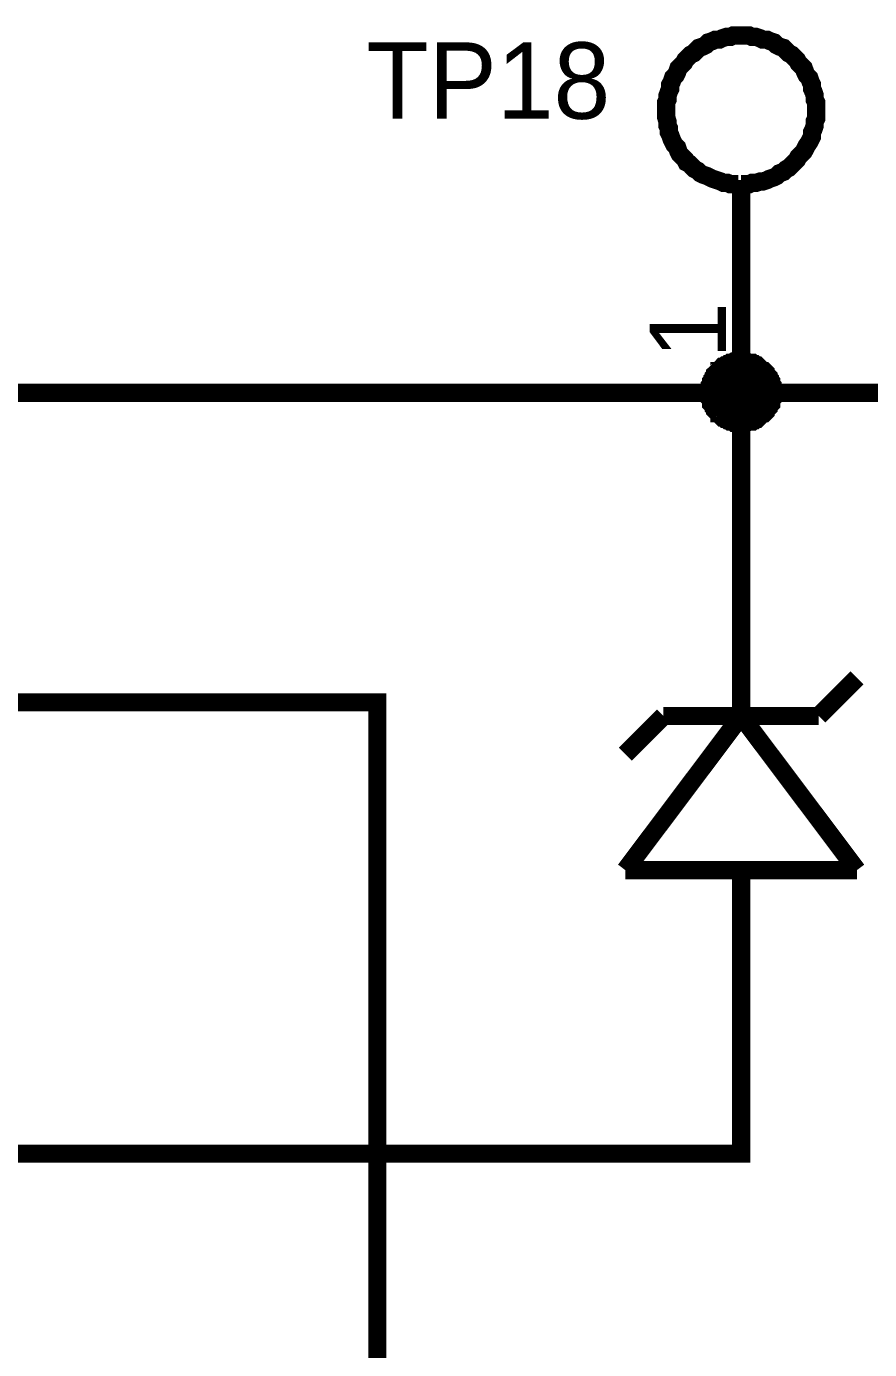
# Model space of a CAD drawing. Header units: millimetres. Extents: x 0 to 800, y 0 to 567.
# Drawn here: x 712.26 to 726.12, y 368.27 to 390 of the extents above; entities that cross this region are included whole.
import ezdxf

# ---------------------------------------------------------------- set-up
doc = ezdxf.new("R2010")
doc.units = ezdxf.units.MM
doc.layers.add('Sheet', color=255, linetype='Continuous')

msp = doc.modelspace()

# ---------------------------------------------------------------- linework, layer by layer
at = {"layer": 'Sheet'}
for points, const_width in [([(724.01, 389.851), (723.943, 389.851), (723.875, 389.851), (723.831, 389.828), (723.763, 389.828), (723.696, 389.806), (723.651, 389.783), (723.584, 389.783), (723.539, 389.761), (723.472, 389.739), (723.427, 389.694), (723.383, 389.671), (723.315, 389.649), (723.271, 389.604), (723.226, 389.559), (723.181, 389.537), (723.136, 389.492), (723.091, 389.447), (723.069, 389.403), (723.024, 389.358), (722.979, 389.313), (722.957, 389.246), (722.935, 389.201), (722.89, 389.156), (722.868, 389.089), (722.845, 389.044), (722.845, 388.977), (722.823, 388.932), (722.8, 388.865), (722.8, 388.798), (722.778, 388.753), (722.778, 388.686), (722.778, 388.619)], 0.3), ([(725.242, 388.619), (725.242, 388.686), (725.242, 388.753), (725.219, 388.798), (725.219, 388.865), (725.197, 388.932), (725.175, 388.977), (725.175, 389.044), (725.152, 389.089), (725.13, 389.156), (725.085, 389.201), (725.063, 389.246), (725.04, 389.313), (724.995, 389.358), (724.951, 389.403), (724.928, 389.447), (724.883, 389.492), (724.839, 389.537), (724.794, 389.559), (724.749, 389.604), (724.704, 389.649), (724.637, 389.671), (724.592, 389.694), (724.547, 389.739), (724.48, 389.761), (724.435, 389.783), (724.368, 389.783), (724.323, 389.806), (724.256, 389.828), (724.189, 389.828), (724.144, 389.851), (724.077, 389.851), (724.01, 389.851)], 0.3), ([(722.778, 388.619), (722.778, 388.551), (722.778, 388.507), (722.8, 388.439), (722.8, 388.372), (722.823, 388.327), (722.823, 388.26), (722.845, 388.215), (722.868, 388.148), (722.89, 388.103), (722.912, 388.059), (722.957, 388.014), (722.979, 387.947), (723.002, 387.902), (723.047, 387.857), (723.091, 387.812), (723.114, 387.767), (723.159, 387.745), (723.203, 387.7), (723.248, 387.655), (723.293, 387.633), (723.338, 387.588), (723.383, 387.566), (723.45, 387.543), (723.495, 387.521), (723.539, 387.499), (723.607, 387.476), (723.674, 387.454), (723.719, 387.431), (723.786, 387.431), (723.831, 387.409), (723.898, 387.409), (723.965, 387.409)], 0.3), ([(724.01, 387.409), (724.077, 387.409), (724.144, 387.409), (724.189, 387.431), (724.256, 387.431), (724.323, 387.454), (724.368, 387.454), (724.435, 387.476), (724.48, 387.499), (724.547, 387.521), (724.592, 387.543), (724.637, 387.588), (724.704, 387.611), (724.749, 387.655), (724.794, 387.678), (724.839, 387.723), (724.883, 387.767), (724.928, 387.812), (724.951, 387.857), (724.995, 387.902), (725.04, 387.947), (725.063, 387.991), (725.085, 388.036), (725.13, 388.103), (725.152, 388.148), (725.175, 388.193), (725.175, 388.26), (725.197, 388.305), (725.219, 388.372), (725.219, 388.439), (725.242, 388.484), (725.242, 388.551), (725.242, 388.619)], 0.3), ([(724.01, 387.476), (724.01, 383.982)], 0.3), ([(723.495, 383.982), (723.495, 384.004), (723.495, 384.027), (723.495, 384.072), (723.495, 384.094), (723.517, 384.116), (723.517, 384.139), (723.517, 384.161), (723.539, 384.184), (723.539, 384.206), (723.562, 384.228), (723.562, 384.251), (723.584, 384.273), (723.584, 384.296), (723.607, 384.318), (723.629, 384.34), (723.651, 384.34), (723.651, 384.363), (723.674, 384.385), (723.696, 384.408), (723.719, 384.408), (723.741, 384.43), (723.763, 384.43), (723.786, 384.452), (723.808, 384.452), (723.831, 384.475), (723.853, 384.475), (723.875, 384.475), (723.898, 384.497), (723.92, 384.497), (723.965, 384.497), (723.987, 384.497), (724.01, 384.497)], 0.3), ([(723.495, 383.982), (723.495, 384.004), (723.495, 384.027), (723.495, 384.072), (723.495, 384.094), (723.517, 384.116), (723.517, 384.139), (723.517, 384.161), (723.539, 384.184), (723.539, 384.206), (723.562, 384.228), (723.562, 384.251), (723.584, 384.273), (723.584, 384.296), (723.607, 384.318), (723.629, 384.34), (723.651, 384.34), (723.651, 384.363), (723.674, 384.385), (723.696, 384.408), (723.719, 384.408), (723.741, 384.43), (723.763, 384.43), (723.786, 384.452), (723.808, 384.452), (723.831, 384.475), (723.853, 384.475), (723.875, 384.475), (723.898, 384.497), (723.92, 384.497), (723.965, 384.497), (723.987, 384.497), (724.01, 384.497)], 0.3), ([(723.495, 383.982), (723.495, 384.004), (723.495, 384.027), (723.495, 384.072), (723.495, 384.094), (723.517, 384.116), (723.517, 384.139), (723.517, 384.161), (723.539, 384.184), (723.539, 384.206), (723.562, 384.228), (723.562, 384.251), (723.584, 384.273), (723.584, 384.296), (723.607, 384.318), (723.629, 384.34), (723.651, 384.34), (723.651, 384.363), (723.674, 384.385), (723.696, 384.408), (723.719, 384.408), (723.741, 384.43), (723.763, 384.43), (723.786, 384.452), (723.808, 384.452), (723.831, 384.475), (723.853, 384.475), (723.875, 384.475), (723.898, 384.497), (723.92, 384.497), (723.965, 384.497), (723.987, 384.497), (724.01, 384.497)], 0.3), ([(723.495, 383.982), (723.495, 384.004), (723.495, 384.027), (723.495, 384.072), (723.495, 384.094), (723.517, 384.116), (723.517, 384.139), (723.517, 384.161), (723.539, 384.184), (723.539, 384.206), (723.562, 384.228), (723.562, 384.251), (723.584, 384.273), (723.584, 384.296), (723.607, 384.318), (723.629, 384.34), (723.651, 384.34), (723.651, 384.363), (723.674, 384.385), (723.696, 384.408), (723.719, 384.408), (723.741, 384.43), (723.763, 384.43), (723.786, 384.452), (723.808, 384.452), (723.831, 384.475), (723.853, 384.475), (723.875, 384.475), (723.898, 384.497), (723.92, 384.497), (723.965, 384.497), (723.987, 384.497), (724.01, 384.497)], 0.3), ([(723.495, 383.982), (723.495, 384.004), (723.495, 384.027), (723.495, 384.072), (723.495, 384.094), (723.517, 384.116), (723.517, 384.139), (723.517, 384.161), (723.539, 384.184), (723.539, 384.206), (723.562, 384.228), (723.562, 384.251), (723.584, 384.273), (723.584, 384.296), (723.607, 384.318), (723.629, 384.34), (723.651, 384.34), (723.651, 384.363), (723.674, 384.385), (723.696, 384.408), (723.719, 384.408), (723.741, 384.43), (723.763, 384.43), (723.786, 384.452), (723.808, 384.452), (723.831, 384.475), (723.853, 384.475), (723.875, 384.475), (723.898, 384.497), (723.92, 384.497), (723.965, 384.497), (723.987, 384.497), (724.01, 384.497)], 0.3), ([(723.495, 383.982), (723.495, 384.004), (723.495, 384.027), (723.495, 384.072), (723.495, 384.094), (723.517, 384.116), (723.517, 384.139), (723.517, 384.161), (723.539, 384.184), (723.539, 384.206), (723.562, 384.228), (723.562, 384.251), (723.584, 384.273), (723.584, 384.296), (723.607, 384.318), (723.629, 384.34), (723.651, 384.34), (723.651, 384.363), (723.674, 384.385), (723.696, 384.408), (723.719, 384.408), (723.741, 384.43), (723.763, 384.43), (723.786, 384.452), (723.808, 384.452), (723.831, 384.475), (723.853, 384.475), (723.875, 384.475), (723.898, 384.497), (723.92, 384.497), (723.965, 384.497), (723.987, 384.497), (724.01, 384.497)], 0.3), ([(723.495, 383.982), (723.495, 384.004), (723.495, 384.027), (723.495, 384.072), (723.495, 384.094), (723.517, 384.116), (723.517, 384.139), (723.517, 384.161), (723.539, 384.184), (723.539, 384.206), (723.562, 384.228), (723.562, 384.251), (723.584, 384.273), (723.584, 384.296), (723.607, 384.318), (723.629, 384.34), (723.651, 384.34), (723.651, 384.363), (723.674, 384.385), (723.696, 384.408), (723.719, 384.408), (723.741, 384.43), (723.763, 384.43), (723.786, 384.452), (723.808, 384.452), (723.831, 384.475), (723.853, 384.475), (723.875, 384.475), (723.898, 384.497), (723.92, 384.497), (723.965, 384.497), (723.987, 384.497), (724.01, 384.497)], 0.3), ([(723.495, 383.982), (723.495, 384.004), (723.495, 384.027), (723.495, 384.072), (723.495, 384.094), (723.517, 384.116), (723.517, 384.139), (723.517, 384.161), (723.539, 384.184), (723.539, 384.206), (723.562, 384.228), (723.562, 384.251), (723.584, 384.273), (723.584, 384.296), (723.607, 384.318), (723.629, 384.34), (723.651, 384.34), (723.651, 384.363), (723.674, 384.385), (723.696, 384.408), (723.719, 384.408), (723.741, 384.43), (723.763, 384.43), (723.786, 384.452), (723.808, 384.452), (723.831, 384.475), (723.853, 384.475), (723.875, 384.475), (723.898, 384.497), (723.92, 384.497), (723.965, 384.497), (723.987, 384.497), (724.01, 384.497)], 0.0991), ([(723.495, 383.982), (723.495, 384.004), (723.495, 384.027), (723.495, 384.072), (723.495, 384.094), (723.517, 384.116), (723.517, 384.139), (723.517, 384.161), (723.539, 384.184), (723.539, 384.206), (723.562, 384.228), (723.562, 384.251), (723.584, 384.273), (723.584, 384.296), (723.607, 384.318), (723.629, 384.34), (723.651, 384.34), (723.651, 384.363), (723.674, 384.385), (723.696, 384.408), (723.719, 384.408), (723.741, 384.43), (723.763, 384.43), (723.786, 384.452), (723.808, 384.452), (723.831, 384.475), (723.853, 384.475), (723.875, 384.475), (723.898, 384.497), (723.92, 384.497), (723.965, 384.497), (723.987, 384.497), (724.01, 384.497)], 0.0991), ([(723.495, 383.982), (723.495, 384.004), (723.495, 384.027), (723.495, 384.072), (723.495, 384.094), (723.517, 384.116), (723.517, 384.139), (723.517, 384.161), (723.539, 384.184), (723.539, 384.206), (723.562, 384.228), (723.562, 384.251), (723.584, 384.273), (723.584, 384.296), (723.607, 384.318), (723.629, 384.34), (723.651, 384.34), (723.651, 384.363), (723.674, 384.385), (723.696, 384.408), (723.719, 384.408), (723.741, 384.43), (723.763, 384.43), (723.786, 384.452), (723.808, 384.452), (723.831, 384.475), (723.853, 384.475), (723.875, 384.475), (723.898, 384.497), (723.92, 384.497), (723.965, 384.497), (723.987, 384.497), (724.01, 384.497)], 0.0991), ([(723.495, 383.982), (723.495, 384.004), (723.495, 384.027), (723.495, 384.072), (723.495, 384.094), (723.517, 384.116), (723.517, 384.139), (723.517, 384.161), (723.539, 384.184), (723.539, 384.206), (723.562, 384.228), (723.562, 384.251), (723.584, 384.273), (723.584, 384.296), (723.607, 384.318), (723.629, 384.34), (723.651, 384.34), (723.651, 384.363), (723.674, 384.385), (723.696, 384.408), (723.719, 384.408), (723.741, 384.43), (723.763, 384.43), (723.786, 384.452), (723.808, 384.452), (723.831, 384.475), (723.853, 384.475), (723.875, 384.475), (723.898, 384.497), (723.92, 384.497), (723.965, 384.497), (723.987, 384.497), (724.01, 384.497)], 0.0991), ([(723.495, 383.982), (723.495, 384.004), (723.495, 384.027), (723.495, 384.072), (723.495, 384.094), (723.517, 384.116), (723.517, 384.139), (723.517, 384.161), (723.539, 384.184), (723.539, 384.206), (723.562, 384.228), (723.562, 384.251), (723.584, 384.273), (723.584, 384.296), (723.607, 384.318), (723.629, 384.34), (723.651, 384.34), (723.651, 384.363), (723.674, 384.385), (723.696, 384.408), (723.719, 384.408), (723.741, 384.43), (723.763, 384.43), (723.786, 384.452), (723.808, 384.452), (723.831, 384.475), (723.853, 384.475), (723.875, 384.475), (723.898, 384.497), (723.92, 384.497), (723.965, 384.497), (723.987, 384.497), (724.01, 384.497)], 0.0991), ([(723.495, 383.982), (723.495, 384.004), (723.495, 384.027), (723.495, 384.072), (723.495, 384.094), (723.517, 384.116), (723.517, 384.139), (723.517, 384.161), (723.539, 384.184), (723.539, 384.206), (723.562, 384.228), (723.562, 384.251), (723.584, 384.273), (723.584, 384.296), (723.607, 384.318), (723.629, 384.34), (723.651, 384.34), (723.651, 384.363), (723.674, 384.385), (723.696, 384.408), (723.719, 384.408), (723.741, 384.43), (723.763, 384.43), (723.786, 384.452), (723.808, 384.452), (723.831, 384.475), (723.853, 384.475), (723.875, 384.475), (723.898, 384.497), (723.92, 384.497), (723.965, 384.497), (723.987, 384.497), (724.01, 384.497)], 0.0991), ([(723.495, 383.982), (723.495, 384.004), (723.495, 384.027), (723.495, 384.072), (723.495, 384.094), (723.517, 384.116), (723.517, 384.139), (723.517, 384.161), (723.539, 384.184), (723.539, 384.206), (723.562, 384.228), (723.562, 384.251), (723.584, 384.273), (723.584, 384.296), (723.607, 384.318), (723.629, 384.34), (723.651, 384.34), (723.651, 384.363), (723.674, 384.385), (723.696, 384.408), (723.719, 384.408), (723.741, 384.43), (723.763, 384.43), (723.786, 384.452), (723.808, 384.452), (723.831, 384.475), (723.853, 384.475), (723.875, 384.475), (723.898, 384.497), (723.92, 384.497), (723.965, 384.497), (723.987, 384.497), (724.01, 384.497)], 0.0991), ([(724.01, 384.497), (724.01, 384.497)], 0.3), ([(724.01, 384.497), (724.032, 384.497), (724.055, 384.497), (724.077, 384.497), (724.099, 384.497), (724.144, 384.475), (724.167, 384.475), (724.189, 384.475), (724.211, 384.452), (724.234, 384.452), (724.256, 384.43), (724.279, 384.43), (724.301, 384.408), (724.301, 384.408), (724.323, 384.385), (724.346, 384.363), (724.368, 384.34), (724.391, 384.34), (724.413, 384.318), (724.413, 384.296), (724.435, 384.273), (724.458, 384.251), (724.458, 384.228), (724.48, 384.206), (724.48, 384.184), (724.503, 384.161), (724.503, 384.139), (724.503, 384.116), (724.525, 384.094), (724.525, 384.072), (724.525, 384.027), (724.525, 384.004), (724.525, 383.982)], 0.3), ([(724.01, 384.497), (724.01, 384.497)], 0.3), ([(724.01, 384.497), (724.032, 384.497), (724.055, 384.497), (724.077, 384.497), (724.099, 384.497), (724.144, 384.475), (724.167, 384.475), (724.189, 384.475), (724.211, 384.452), (724.234, 384.452), (724.256, 384.43), (724.279, 384.43), (724.301, 384.408), (724.301, 384.408), (724.323, 384.385), (724.346, 384.363), (724.368, 384.34), (724.391, 384.34), (724.413, 384.318), (724.413, 384.296), (724.435, 384.273), (724.458, 384.251), (724.458, 384.228), (724.48, 384.206), (724.48, 384.184), (724.503, 384.161), (724.503, 384.139), (724.503, 384.116), (724.525, 384.094), (724.525, 384.072), (724.525, 384.027), (724.525, 384.004), (724.525, 383.982)], 0.3), ([(724.01, 384.497), (724.01, 384.497)], 0.3), ([(724.01, 384.497), (724.032, 384.497), (724.055, 384.497), (724.077, 384.497), (724.099, 384.497), (724.144, 384.475), (724.167, 384.475), (724.189, 384.475), (724.211, 384.452), (724.234, 384.452), (724.256, 384.43), (724.279, 384.43), (724.301, 384.408), (724.301, 384.408), (724.323, 384.385), (724.346, 384.363), (724.368, 384.34), (724.391, 384.34), (724.413, 384.318), (724.413, 384.296), (724.435, 384.273), (724.458, 384.251), (724.458, 384.228), (724.48, 384.206), (724.48, 384.184), (724.503, 384.161), (724.503, 384.139), (724.503, 384.116), (724.525, 384.094), (724.525, 384.072), (724.525, 384.027), (724.525, 384.004), (724.525, 383.982)], 0.3), ([(724.01, 384.497), (724.01, 384.497)], 0.3), ([(724.01, 384.497), (724.032, 384.497), (724.055, 384.497), (724.077, 384.497), (724.099, 384.497), (724.144, 384.475), (724.167, 384.475), (724.189, 384.475), (724.211, 384.452), (724.234, 384.452), (724.256, 384.43), (724.279, 384.43), (724.301, 384.408), (724.301, 384.408), (724.323, 384.385), (724.346, 384.363), (724.368, 384.34), (724.391, 384.34), (724.413, 384.318), (724.413, 384.296), (724.435, 384.273), (724.458, 384.251), (724.458, 384.228), (724.48, 384.206), (724.48, 384.184), (724.503, 384.161), (724.503, 384.139), (724.503, 384.116), (724.525, 384.094), (724.525, 384.072), (724.525, 384.027), (724.525, 384.004), (724.525, 383.982)], 0.3), ([(724.01, 384.497), (724.01, 384.497)], 0.3), ([(724.01, 384.497), (724.032, 384.497), (724.055, 384.497), (724.077, 384.497), (724.099, 384.497), (724.144, 384.475), (724.167, 384.475), (724.189, 384.475), (724.211, 384.452), (724.234, 384.452), (724.256, 384.43), (724.279, 384.43), (724.301, 384.408), (724.301, 384.408), (724.323, 384.385), (724.346, 384.363), (724.368, 384.34), (724.391, 384.34), (724.413, 384.318), (724.413, 384.296), (724.435, 384.273), (724.458, 384.251), (724.458, 384.228), (724.48, 384.206), (724.48, 384.184), (724.503, 384.161), (724.503, 384.139), (724.503, 384.116), (724.525, 384.094), (724.525, 384.072), (724.525, 384.027), (724.525, 384.004), (724.525, 383.982)], 0.3), ([(724.01, 384.497), (724.01, 384.497)], 0.3), ([(724.01, 384.497), (724.032, 384.497), (724.055, 384.497), (724.077, 384.497), (724.099, 384.497), (724.144, 384.475), (724.167, 384.475), (724.189, 384.475), (724.211, 384.452), (724.234, 384.452), (724.256, 384.43), (724.279, 384.43), (724.301, 384.408), (724.301, 384.408), (724.323, 384.385), (724.346, 384.363), (724.368, 384.34), (724.391, 384.34), (724.413, 384.318), (724.413, 384.296), (724.435, 384.273), (724.458, 384.251), (724.458, 384.228), (724.48, 384.206), (724.48, 384.184), (724.503, 384.161), (724.503, 384.139), (724.503, 384.116), (724.525, 384.094), (724.525, 384.072), (724.525, 384.027), (724.525, 384.004), (724.525, 383.982)], 0.3), ([(724.01, 384.497), (724.01, 384.497)], 0.3), ([(724.01, 384.497), (724.032, 384.497), (724.055, 384.497), (724.077, 384.497), (724.099, 384.497), (724.144, 384.475), (724.167, 384.475), (724.189, 384.475), (724.211, 384.452), (724.234, 384.452), (724.256, 384.43), (724.279, 384.43), (724.301, 384.408), (724.301, 384.408), (724.323, 384.385), (724.346, 384.363), (724.368, 384.34), (724.391, 384.34), (724.413, 384.318), (724.413, 384.296), (724.435, 384.273), (724.458, 384.251), (724.458, 384.228), (724.48, 384.206), (724.48, 384.184), (724.503, 384.161), (724.503, 384.139), (724.503, 384.116), (724.525, 384.094), (724.525, 384.072), (724.525, 384.027), (724.525, 384.004), (724.525, 383.982)], 0.3), ([(724.01, 384.497), (724.01, 384.497)], 0.0991), ([(724.01, 384.497), (724.032, 384.497), (724.055, 384.497), (724.077, 384.497), (724.099, 384.497), (724.144, 384.475), (724.167, 384.475), (724.189, 384.475), (724.211, 384.452), (724.234, 384.452), (724.256, 384.43), (724.279, 384.43), (724.301, 384.408), (724.301, 384.408), (724.323, 384.385), (724.346, 384.363), (724.368, 384.34), (724.391, 384.34), (724.413, 384.318), (724.413, 384.296), (724.435, 384.273), (724.458, 384.251), (724.458, 384.228), (724.48, 384.206), (724.48, 384.184), (724.503, 384.161), (724.503, 384.139), (724.503, 384.116), (724.525, 384.094), (724.525, 384.072), (724.525, 384.027), (724.525, 384.004), (724.525, 383.982)], 0.0991), ([(724.01, 384.497), (724.01, 384.497)], 0.0991), ([(724.01, 384.497), (724.032, 384.497), (724.055, 384.497), (724.077, 384.497), (724.099, 384.497), (724.144, 384.475), (724.167, 384.475), (724.189, 384.475), (724.211, 384.452), (724.234, 384.452), (724.256, 384.43), (724.279, 384.43), (724.301, 384.408), (724.301, 384.408), (724.323, 384.385), (724.346, 384.363), (724.368, 384.34), (724.391, 384.34), (724.413, 384.318), (724.413, 384.296), (724.435, 384.273), (724.458, 384.251), (724.458, 384.228), (724.48, 384.206), (724.48, 384.184), (724.503, 384.161), (724.503, 384.139), (724.503, 384.116), (724.525, 384.094), (724.525, 384.072), (724.525, 384.027), (724.525, 384.004), (724.525, 383.982)], 0.0991), ([(724.01, 384.497), (724.01, 384.497)], 0.0991), ([(724.01, 384.497), (724.032, 384.497), (724.055, 384.497), (724.077, 384.497), (724.099, 384.497), (724.144, 384.475), (724.167, 384.475), (724.189, 384.475), (724.211, 384.452), (724.234, 384.452), (724.256, 384.43), (724.279, 384.43), (724.301, 384.408), (724.301, 384.408), (724.323, 384.385), (724.346, 384.363), (724.368, 384.34), (724.391, 384.34), (724.413, 384.318), (724.413, 384.296), (724.435, 384.273), (724.458, 384.251), (724.458, 384.228), (724.48, 384.206), (724.48, 384.184), (724.503, 384.161), (724.503, 384.139), (724.503, 384.116), (724.525, 384.094), (724.525, 384.072), (724.525, 384.027), (724.525, 384.004), (724.525, 383.982)], 0.0991), ([(724.01, 384.497), (724.01, 384.497)], 0.0991), ([(724.01, 384.497), (724.032, 384.497), (724.055, 384.497), (724.077, 384.497), (724.099, 384.497), (724.144, 384.475), (724.167, 384.475), (724.189, 384.475), (724.211, 384.452), (724.234, 384.452), (724.256, 384.43), (724.279, 384.43), (724.301, 384.408), (724.301, 384.408), (724.323, 384.385), (724.346, 384.363), (724.368, 384.34), (724.391, 384.34), (724.413, 384.318), (724.413, 384.296), (724.435, 384.273), (724.458, 384.251), (724.458, 384.228), (724.48, 384.206), (724.48, 384.184), (724.503, 384.161), (724.503, 384.139), (724.503, 384.116), (724.525, 384.094), (724.525, 384.072), (724.525, 384.027), (724.525, 384.004), (724.525, 383.982)], 0.0991), ([(724.01, 384.497), (724.01, 384.497)], 0.0991), ([(724.01, 384.497), (724.032, 384.497), (724.055, 384.497), (724.077, 384.497), (724.099, 384.497), (724.144, 384.475), (724.167, 384.475), (724.189, 384.475), (724.211, 384.452), (724.234, 384.452), (724.256, 384.43), (724.279, 384.43), (724.301, 384.408), (724.301, 384.408), (724.323, 384.385), (724.346, 384.363), (724.368, 384.34), (724.391, 384.34), (724.413, 384.318), (724.413, 384.296), (724.435, 384.273), (724.458, 384.251), (724.458, 384.228), (724.48, 384.206), (724.48, 384.184), (724.503, 384.161), (724.503, 384.139), (724.503, 384.116), (724.525, 384.094), (724.525, 384.072), (724.525, 384.027), (724.525, 384.004), (724.525, 383.982)], 0.0991), ([(724.01, 384.497), (724.01, 384.497)], 0.0991), ([(724.01, 384.497), (724.032, 384.497), (724.055, 384.497), (724.077, 384.497), (724.099, 384.497), (724.144, 384.475), (724.167, 384.475), (724.189, 384.475), (724.211, 384.452), (724.234, 384.452), (724.256, 384.43), (724.279, 384.43), (724.301, 384.408), (724.301, 384.408), (724.323, 384.385), (724.346, 384.363), (724.368, 384.34), (724.391, 384.34), (724.413, 384.318), (724.413, 384.296), (724.435, 384.273), (724.458, 384.251), (724.458, 384.228), (724.48, 384.206), (724.48, 384.184), (724.503, 384.161), (724.503, 384.139), (724.503, 384.116), (724.525, 384.094), (724.525, 384.072), (724.525, 384.027), (724.525, 384.004), (724.525, 383.982)], 0.0991), ([(724.01, 384.497), (724.01, 384.497)], 0.0991), ([(724.01, 384.497), (724.032, 384.497), (724.055, 384.497), (724.077, 384.497), (724.099, 384.497), (724.144, 384.475), (724.167, 384.475), (724.189, 384.475), (724.211, 384.452), (724.234, 384.452), (724.256, 384.43), (724.279, 384.43), (724.301, 384.408), (724.301, 384.408), (724.323, 384.385), (724.346, 384.363), (724.368, 384.34), (724.391, 384.34), (724.413, 384.318), (724.413, 384.296), (724.435, 384.273), (724.458, 384.251), (724.458, 384.228), (724.48, 384.206), (724.48, 384.184), (724.503, 384.161), (724.503, 384.139), (724.503, 384.116), (724.525, 384.094), (724.525, 384.072), (724.525, 384.027), (724.525, 384.004), (724.525, 383.982)], 0.0991), ([(705.643, 383.982), (724.01, 383.982), (724.01, 382.481)], 0.3), ([(724.01, 383.489), (723.987, 383.489), (723.965, 383.489), (723.92, 383.489), (723.898, 383.489), (723.875, 383.512), (723.853, 383.512), (723.831, 383.512), (723.808, 383.534), (723.786, 383.534), (723.763, 383.556), (723.741, 383.556), (723.719, 383.579), (723.696, 383.579), (723.674, 383.601), (723.651, 383.624), (723.651, 383.646), (723.629, 383.646), (723.607, 383.668), (723.584, 383.691), (723.584, 383.713), (723.562, 383.736), (723.562, 383.758), (723.539, 383.78), (723.539, 383.78), (723.517, 383.803), (723.517, 383.848), (723.517, 383.87), (723.495, 383.892), (723.495, 383.915), (723.495, 383.937), (723.495, 383.96), (723.495, 383.982)], 0.3), ([(723.495, 383.982), (723.495, 383.982)], 0.3), ([(724.01, 383.489), (723.987, 383.489), (723.965, 383.489), (723.92, 383.489), (723.898, 383.489), (723.875, 383.512), (723.853, 383.512), (723.831, 383.512), (723.808, 383.534), (723.786, 383.534), (723.763, 383.556), (723.741, 383.556), (723.719, 383.579), (723.696, 383.579), (723.674, 383.601), (723.651, 383.624), (723.651, 383.646), (723.629, 383.646), (723.607, 383.668), (723.584, 383.691), (723.584, 383.713), (723.562, 383.736), (723.562, 383.758), (723.539, 383.78), (723.539, 383.78), (723.517, 383.803), (723.517, 383.848), (723.517, 383.87), (723.495, 383.892), (723.495, 383.915), (723.495, 383.937), (723.495, 383.96), (723.495, 383.982)], 0.3), ([(723.495, 383.982), (723.495, 383.982)], 0.3), ([(724.01, 383.489), (723.987, 383.489), (723.965, 383.489), (723.92, 383.489), (723.898, 383.489), (723.875, 383.512), (723.853, 383.512), (723.831, 383.512), (723.808, 383.534), (723.786, 383.534), (723.763, 383.556), (723.741, 383.556), (723.719, 383.579), (723.696, 383.579), (723.674, 383.601), (723.651, 383.624), (723.651, 383.646), (723.629, 383.646), (723.607, 383.668), (723.584, 383.691), (723.584, 383.713), (723.562, 383.736), (723.562, 383.758), (723.539, 383.78), (723.539, 383.78), (723.517, 383.803), (723.517, 383.848), (723.517, 383.87), (723.495, 383.892), (723.495, 383.915), (723.495, 383.937), (723.495, 383.96), (723.495, 383.982)], 0.3), ([(723.495, 383.982), (723.495, 383.982)], 0.3), ([(724.01, 383.489), (723.987, 383.489), (723.965, 383.489), (723.92, 383.489), (723.898, 383.489), (723.875, 383.512), (723.853, 383.512), (723.831, 383.512), (723.808, 383.534), (723.786, 383.534), (723.763, 383.556), (723.741, 383.556), (723.719, 383.579), (723.696, 383.579), (723.674, 383.601), (723.651, 383.624), (723.651, 383.646), (723.629, 383.646), (723.607, 383.668), (723.584, 383.691), (723.584, 383.713), (723.562, 383.736), (723.562, 383.758), (723.539, 383.78), (723.539, 383.78), (723.517, 383.803), (723.517, 383.848), (723.517, 383.87), (723.495, 383.892), (723.495, 383.915), (723.495, 383.937), (723.495, 383.96), (723.495, 383.982)], 0.3), ([(723.495, 383.982), (723.495, 383.982)], 0.3), ([(724.01, 383.489), (723.987, 383.489), (723.965, 383.489), (723.92, 383.489), (723.898, 383.489), (723.875, 383.512), (723.853, 383.512), (723.831, 383.512), (723.808, 383.534), (723.786, 383.534), (723.763, 383.556), (723.741, 383.556), (723.719, 383.579), (723.696, 383.579), (723.674, 383.601), (723.651, 383.624), (723.651, 383.646), (723.629, 383.646), (723.607, 383.668), (723.584, 383.691), (723.584, 383.713), (723.562, 383.736), (723.562, 383.758), (723.539, 383.78), (723.539, 383.78), (723.517, 383.803), (723.517, 383.848), (723.517, 383.87), (723.495, 383.892), (723.495, 383.915), (723.495, 383.937), (723.495, 383.96), (723.495, 383.982)], 0.3), ([(723.495, 383.982), (723.495, 383.982)], 0.3), ([(724.01, 383.489), (723.987, 383.489), (723.965, 383.489), (723.92, 383.489), (723.898, 383.489), (723.875, 383.512), (723.853, 383.512), (723.831, 383.512), (723.808, 383.534), (723.786, 383.534), (723.763, 383.556), (723.741, 383.556), (723.719, 383.579), (723.696, 383.579), (723.674, 383.601), (723.651, 383.624), (723.651, 383.646), (723.629, 383.646), (723.607, 383.668), (723.584, 383.691), (723.584, 383.713), (723.562, 383.736), (723.562, 383.758), (723.539, 383.78), (723.539, 383.78), (723.517, 383.803), (723.517, 383.848), (723.517, 383.87), (723.495, 383.892), (723.495, 383.915), (723.495, 383.937), (723.495, 383.96), (723.495, 383.982)], 0.3), ([(723.495, 383.982), (723.495, 383.982)], 0.3), ([(724.01, 383.489), (723.987, 383.489), (723.965, 383.489), (723.92, 383.489), (723.898, 383.489), (723.875, 383.512), (723.853, 383.512), (723.831, 383.512), (723.808, 383.534), (723.786, 383.534), (723.763, 383.556), (723.741, 383.556), (723.719, 383.579), (723.696, 383.579), (723.674, 383.601), (723.651, 383.624), (723.651, 383.646), (723.629, 383.646), (723.607, 383.668), (723.584, 383.691), (723.584, 383.713), (723.562, 383.736), (723.562, 383.758), (723.539, 383.78), (723.539, 383.78), (723.517, 383.803), (723.517, 383.848), (723.517, 383.87), (723.495, 383.892), (723.495, 383.915), (723.495, 383.937), (723.495, 383.96), (723.495, 383.982)], 0.3), ([(723.495, 383.982), (723.495, 383.982)], 0.3), ([(724.525, 383.982), (724.525, 383.96), (724.525, 383.937), (724.525, 383.915), (724.525, 383.892), (724.503, 383.87), (724.503, 383.848), (724.503, 383.803), (724.48, 383.78), (724.48, 383.78), (724.458, 383.758), (724.458, 383.736), (724.435, 383.713), (724.413, 383.691), (724.413, 383.668), (724.391, 383.646), (724.368, 383.646), (724.346, 383.624), (724.323, 383.601), (724.301, 383.579), (724.301, 383.579), (724.279, 383.556), (724.256, 383.556), (724.234, 383.534), (724.211, 383.534), (724.189, 383.512), (724.167, 383.512), (724.144, 383.512), (724.099, 383.489), (724.077, 383.489), (724.055, 383.489), (724.032, 383.489), (724.01, 383.489)], 0.3), ([(724.525, 383.982), (724.525, 383.96), (724.525, 383.937), (724.525, 383.915), (724.525, 383.892), (724.503, 383.87), (724.503, 383.848), (724.503, 383.803), (724.48, 383.78), (724.48, 383.78), (724.458, 383.758), (724.458, 383.736), (724.435, 383.713), (724.413, 383.691), (724.413, 383.668), (724.391, 383.646), (724.368, 383.646), (724.346, 383.624), (724.323, 383.601), (724.301, 383.579), (724.301, 383.579), (724.279, 383.556), (724.256, 383.556), (724.234, 383.534), (724.211, 383.534), (724.189, 383.512), (724.167, 383.512), (724.144, 383.512), (724.099, 383.489), (724.077, 383.489), (724.055, 383.489), (724.032, 383.489), (724.01, 383.489)], 0.3), ([(724.525, 383.982), (724.525, 383.96), (724.525, 383.937), (724.525, 383.915), (724.525, 383.892), (724.503, 383.87), (724.503, 383.848), (724.503, 383.803), (724.48, 383.78), (724.48, 383.78), (724.458, 383.758), (724.458, 383.736), (724.435, 383.713), (724.413, 383.691), (724.413, 383.668), (724.391, 383.646), (724.368, 383.646), (724.346, 383.624), (724.323, 383.601), (724.301, 383.579), (724.301, 383.579), (724.279, 383.556), (724.256, 383.556), (724.234, 383.534), (724.211, 383.534), (724.189, 383.512), (724.167, 383.512), (724.144, 383.512), (724.099, 383.489), (724.077, 383.489), (724.055, 383.489), (724.032, 383.489), (724.01, 383.489)], 0.3), ([(724.01, 383.982), (730.774, 383.982)], 0.3), ([(724.525, 383.982), (724.525, 383.96), (724.525, 383.937), (724.525, 383.915), (724.525, 383.892), (724.503, 383.87), (724.503, 383.848), (724.503, 383.803), (724.48, 383.78), (724.48, 383.78), (724.458, 383.758), (724.458, 383.736), (724.435, 383.713), (724.413, 383.691), (724.413, 383.668), (724.391, 383.646), (724.368, 383.646), (724.346, 383.624), (724.323, 383.601), (724.301, 383.579), (724.301, 383.579), (724.279, 383.556), (724.256, 383.556), (724.234, 383.534), (724.211, 383.534), (724.189, 383.512), (724.167, 383.512), (724.144, 383.512), (724.099, 383.489), (724.077, 383.489), (724.055, 383.489), (724.032, 383.489), (724.01, 383.489)], 0.3), ([(724.525, 383.982), (724.525, 383.96), (724.525, 383.937), (724.525, 383.915), (724.525, 383.892), (724.503, 383.87), (724.503, 383.848), (724.503, 383.803), (724.48, 383.78), (724.48, 383.78), (724.458, 383.758), (724.458, 383.736), (724.435, 383.713), (724.413, 383.691), (724.413, 383.668), (724.391, 383.646), (724.368, 383.646), (724.346, 383.624), (724.323, 383.601), (724.301, 383.579), (724.301, 383.579), (724.279, 383.556), (724.256, 383.556), (724.234, 383.534), (724.211, 383.534), (724.189, 383.512), (724.167, 383.512), (724.144, 383.512), (724.099, 383.489), (724.077, 383.489), (724.055, 383.489), (724.032, 383.489), (724.01, 383.489)], 0.3), ([(724.525, 383.982), (724.525, 383.96), (724.525, 383.937), (724.525, 383.915), (724.525, 383.892), (724.503, 383.87), (724.503, 383.848), (724.503, 383.803), (724.48, 383.78), (724.48, 383.78), (724.458, 383.758), (724.458, 383.736), (724.435, 383.713), (724.413, 383.691), (724.413, 383.668), (724.391, 383.646), (724.368, 383.646), (724.346, 383.624), (724.323, 383.601), (724.301, 383.579), (724.301, 383.579), (724.279, 383.556), (724.256, 383.556), (724.234, 383.534), (724.211, 383.534), (724.189, 383.512), (724.167, 383.512), (724.144, 383.512), (724.099, 383.489), (724.077, 383.489), (724.055, 383.489), (724.032, 383.489), (724.01, 383.489)], 0.3), ([(724.525, 383.982), (724.525, 383.96), (724.525, 383.937), (724.525, 383.915), (724.525, 383.892), (724.503, 383.87), (724.503, 383.848), (724.503, 383.803), (724.48, 383.78), (724.48, 383.78), (724.458, 383.758), (724.458, 383.736), (724.435, 383.713), (724.413, 383.691), (724.413, 383.668), (724.391, 383.646), (724.368, 383.646), (724.346, 383.624), (724.323, 383.601), (724.301, 383.579), (724.301, 383.579), (724.279, 383.556), (724.256, 383.556), (724.234, 383.534), (724.211, 383.534), (724.189, 383.512), (724.167, 383.512), (724.144, 383.512), (724.099, 383.489), (724.077, 383.489), (724.055, 383.489), (724.032, 383.489), (724.01, 383.489)], 0.3), ([(724.525, 383.982), (724.525, 383.982), (724.525, 383.982), (724.525, 383.982), (724.525, 383.982), (724.525, 383.982), (724.525, 383.982), (724.525, 383.982), (724.525, 383.982), (724.525, 383.982), (724.525, 383.982), (724.525, 383.982), (724.525, 383.982), (724.525, 383.982), (724.525, 383.982), (724.525, 383.982), (724.525, 383.982), (724.525, 383.982), (724.525, 383.982), (724.525, 383.982), (724.525, 383.982), (724.525, 383.982), (724.525, 383.982), (724.525, 383.982), (724.525, 383.982), (724.525, 383.982), (724.525, 383.982), (724.525, 383.982), (724.525, 383.982), (724.525, 383.982), (724.525, 383.982), (724.525, 383.982), (724.525, 383.982)], 0.3), ([(724.525, 383.982), (724.525, 383.982)], 0.3), ([(724.525, 383.982), (724.525, 383.982), (724.525, 383.982), (724.525, 383.982), (724.525, 383.982), (724.525, 383.982), (724.525, 383.982), (724.525, 383.982), (724.525, 383.982), (724.525, 383.982), (724.525, 383.982), (724.525, 383.982), (724.525, 383.982), (724.525, 383.982), (724.525, 383.982), (724.525, 383.982), (724.525, 383.982), (724.525, 383.982), (724.525, 383.982), (724.525, 383.982), (724.525, 383.982), (724.525, 383.982), (724.525, 383.982), (724.525, 383.982), (724.525, 383.982), (724.525, 383.982), (724.525, 383.982), (724.525, 383.982), (724.525, 383.982), (724.525, 383.982), (724.525, 383.982), (724.525, 383.982), (724.525, 383.982)], 0.3), ([(724.525, 383.982), (724.525, 383.982)], 0.3), ([(724.525, 383.982), (724.525, 383.982), (724.525, 383.982), (724.525, 383.982), (724.525, 383.982), (724.525, 383.982), (724.525, 383.982), (724.525, 383.982), (724.525, 383.982), (724.525, 383.982), (724.525, 383.982), (724.525, 383.982), (724.525, 383.982), (724.525, 383.982), (724.525, 383.982), (724.525, 383.982), (724.525, 383.982), (724.525, 383.982), (724.525, 383.982), (724.525, 383.982), (724.525, 383.982), (724.525, 383.982), (724.525, 383.982), (724.525, 383.982), (724.525, 383.982), (724.525, 383.982), (724.525, 383.982), (724.525, 383.982), (724.525, 383.982), (724.525, 383.982), (724.525, 383.982), (724.525, 383.982), (724.525, 383.982)], 0.3), ([(724.525, 383.982), (724.525, 383.982)], 0.3), ([(724.525, 383.982), (724.525, 383.982), (724.525, 383.982), (724.525, 383.982), (724.525, 383.982), (724.525, 383.982), (724.525, 383.982), (724.525, 383.982), (724.525, 383.982), (724.525, 383.982), (724.525, 383.982), (724.525, 383.982), (724.525, 383.982), (724.525, 383.982), (724.525, 383.982), (724.525, 383.982), (724.525, 383.982), (724.525, 383.982), (724.525, 383.982), (724.525, 383.982), (724.525, 383.982), (724.525, 383.982), (724.525, 383.982), (724.525, 383.982), (724.525, 383.982), (724.525, 383.982), (724.525, 383.982), (724.525, 383.982), (724.525, 383.982), (724.525, 383.982), (724.525, 383.982), (724.525, 383.982), (724.525, 383.982)], 0.3), ([(724.525, 383.982), (724.525, 383.982)], 0.3), ([(724.525, 383.982), (724.525, 383.982), (724.525, 383.982), (724.525, 383.982), (724.525, 383.982), (724.525, 383.982), (724.525, 383.982), (724.525, 383.982), (724.525, 383.982), (724.525, 383.982), (724.525, 383.982), (724.525, 383.982), (724.525, 383.982), (724.525, 383.982), (724.525, 383.982), (724.525, 383.982), (724.525, 383.982), (724.525, 383.982), (724.525, 383.982), (724.525, 383.982), (724.525, 383.982), (724.525, 383.982), (724.525, 383.982), (724.525, 383.982), (724.525, 383.982), (724.525, 383.982), (724.525, 383.982), (724.525, 383.982), (724.525, 383.982), (724.525, 383.982), (724.525, 383.982), (724.525, 383.982), (724.525, 383.982)], 0.3), ([(724.525, 383.982), (724.525, 383.982)], 0.3), ([(724.525, 383.982), (724.525, 383.982), (724.525, 383.982), (724.525, 383.982), (724.525, 383.982), (724.525, 383.982), (724.525, 383.982), (724.525, 383.982), (724.525, 383.982), (724.525, 383.982), (724.525, 383.982), (724.525, 383.982), (724.525, 383.982), (724.525, 383.982), (724.525, 383.982), (724.525, 383.982), (724.525, 383.982), (724.525, 383.982), (724.525, 383.982), (724.525, 383.982), (724.525, 383.982), (724.525, 383.982), (724.525, 383.982), (724.525, 383.982), (724.525, 383.982), (724.525, 383.982), (724.525, 383.982), (724.525, 383.982), (724.525, 383.982), (724.525, 383.982), (724.525, 383.982), (724.525, 383.982), (724.525, 383.982)], 0.3), ([(724.525, 383.982), (724.525, 383.982)], 0.3), ([(724.525, 383.982), (724.525, 383.982), (724.525, 383.982), (724.525, 383.982), (724.525, 383.982), (724.525, 383.982), (724.525, 383.982), (724.525, 383.982), (724.525, 383.982), (724.525, 383.982), (724.525, 383.982), (724.525, 383.982), (724.525, 383.982), (724.525, 383.982), (724.525, 383.982), (724.525, 383.982), (724.525, 383.982), (724.525, 383.982), (724.525, 383.982), (724.525, 383.982), (724.525, 383.982), (724.525, 383.982), (724.525, 383.982), (724.525, 383.982), (724.525, 383.982), (724.525, 383.982), (724.525, 383.982), (724.525, 383.982), (724.525, 383.982), (724.525, 383.982), (724.525, 383.982), (724.525, 383.982), (724.525, 383.982)], 0.3), ([(724.525, 383.982), (724.525, 383.982)], 0.3), ([(724.01, 383.489), (723.987, 383.489), (723.965, 383.489), (723.92, 383.489), (723.898, 383.489), (723.875, 383.512), (723.853, 383.512), (723.831, 383.512), (723.808, 383.534), (723.786, 383.534), (723.763, 383.556), (723.741, 383.556), (723.719, 383.579), (723.696, 383.579), (723.674, 383.601), (723.651, 383.624), (723.651, 383.646), (723.629, 383.646), (723.607, 383.668), (723.584, 383.691), (723.584, 383.713), (723.562, 383.736), (723.562, 383.758), (723.539, 383.78), (723.539, 383.78), (723.517, 383.803), (723.517, 383.848), (723.517, 383.87), (723.495, 383.892), (723.495, 383.915), (723.495, 383.937), (723.495, 383.96), (723.495, 383.982)], 0.0991), ([(723.495, 383.982), (723.495, 383.982)], 0.0991), ([(724.01, 383.489), (723.987, 383.489), (723.965, 383.489), (723.92, 383.489), (723.898, 383.489), (723.875, 383.512), (723.853, 383.512), (723.831, 383.512), (723.808, 383.534), (723.786, 383.534), (723.763, 383.556), (723.741, 383.556), (723.719, 383.579), (723.696, 383.579), (723.674, 383.601), (723.651, 383.624), (723.651, 383.646), (723.629, 383.646), (723.607, 383.668), (723.584, 383.691), (723.584, 383.713), (723.562, 383.736), (723.562, 383.758), (723.539, 383.78), (723.539, 383.78), (723.517, 383.803), (723.517, 383.848), (723.517, 383.87), (723.495, 383.892), (723.495, 383.915), (723.495, 383.937), (723.495, 383.96), (723.495, 383.982)], 0.0991), ([(723.495, 383.982), (723.495, 383.982)], 0.0991), ([(724.01, 383.489), (723.987, 383.489), (723.965, 383.489), (723.92, 383.489), (723.898, 383.489), (723.875, 383.512), (723.853, 383.512), (723.831, 383.512), (723.808, 383.534), (723.786, 383.534), (723.763, 383.556), (723.741, 383.556), (723.719, 383.579), (723.696, 383.579), (723.674, 383.601), (723.651, 383.624), (723.651, 383.646), (723.629, 383.646), (723.607, 383.668), (723.584, 383.691), (723.584, 383.713), (723.562, 383.736), (723.562, 383.758), (723.539, 383.78), (723.539, 383.78), (723.517, 383.803), (723.517, 383.848), (723.517, 383.87), (723.495, 383.892), (723.495, 383.915), (723.495, 383.937), (723.495, 383.96), (723.495, 383.982)], 0.0991), ([(723.495, 383.982), (723.495, 383.982)], 0.0991), ([(724.01, 383.489), (723.987, 383.489), (723.965, 383.489), (723.92, 383.489), (723.898, 383.489), (723.875, 383.512), (723.853, 383.512), (723.831, 383.512), (723.808, 383.534), (723.786, 383.534), (723.763, 383.556), (723.741, 383.556), (723.719, 383.579), (723.696, 383.579), (723.674, 383.601), (723.651, 383.624), (723.651, 383.646), (723.629, 383.646), (723.607, 383.668), (723.584, 383.691), (723.584, 383.713), (723.562, 383.736), (723.562, 383.758), (723.539, 383.78), (723.539, 383.78), (723.517, 383.803), (723.517, 383.848), (723.517, 383.87), (723.495, 383.892), (723.495, 383.915), (723.495, 383.937), (723.495, 383.96), (723.495, 383.982)], 0.0991), ([(723.495, 383.982), (723.495, 383.982)], 0.0991), ([(724.01, 383.489), (723.987, 383.489), (723.965, 383.489), (723.92, 383.489), (723.898, 383.489), (723.875, 383.512), (723.853, 383.512), (723.831, 383.512), (723.808, 383.534), (723.786, 383.534), (723.763, 383.556), (723.741, 383.556), (723.719, 383.579), (723.696, 383.579), (723.674, 383.601), (723.651, 383.624), (723.651, 383.646), (723.629, 383.646), (723.607, 383.668), (723.584, 383.691), (723.584, 383.713), (723.562, 383.736), (723.562, 383.758), (723.539, 383.78), (723.539, 383.78), (723.517, 383.803), (723.517, 383.848), (723.517, 383.87), (723.495, 383.892), (723.495, 383.915), (723.495, 383.937), (723.495, 383.96), (723.495, 383.982)], 0.0991), ([(723.495, 383.982), (723.495, 383.982)], 0.0991), ([(724.01, 383.489), (723.987, 383.489), (723.965, 383.489), (723.92, 383.489), (723.898, 383.489), (723.875, 383.512), (723.853, 383.512), (723.831, 383.512), (723.808, 383.534), (723.786, 383.534), (723.763, 383.556), (723.741, 383.556), (723.719, 383.579), (723.696, 383.579), (723.674, 383.601), (723.651, 383.624), (723.651, 383.646), (723.629, 383.646), (723.607, 383.668), (723.584, 383.691), (723.584, 383.713), (723.562, 383.736), (723.562, 383.758), (723.539, 383.78), (723.539, 383.78), (723.517, 383.803), (723.517, 383.848), (723.517, 383.87), (723.495, 383.892), (723.495, 383.915), (723.495, 383.937), (723.495, 383.96), (723.495, 383.982)], 0.0991), ([(723.495, 383.982), (723.495, 383.982)], 0.0991), ([(724.01, 383.489), (723.987, 383.489), (723.965, 383.489), (723.92, 383.489), (723.898, 383.489), (723.875, 383.512), (723.853, 383.512), (723.831, 383.512), (723.808, 383.534), (723.786, 383.534), (723.763, 383.556), (723.741, 383.556), (723.719, 383.579), (723.696, 383.579), (723.674, 383.601), (723.651, 383.624), (723.651, 383.646), (723.629, 383.646), (723.607, 383.668), (723.584, 383.691), (723.584, 383.713), (723.562, 383.736), (723.562, 383.758), (723.539, 383.78), (723.539, 383.78), (723.517, 383.803), (723.517, 383.848), (723.517, 383.87), (723.495, 383.892), (723.495, 383.915), (723.495, 383.937), (723.495, 383.96), (723.495, 383.982)], 0.0991), ([(723.495, 383.982), (723.495, 383.982)], 0.0991), ([(724.525, 383.982), (724.525, 383.96), (724.525, 383.937), (724.525, 383.915), (724.525, 383.892), (724.503, 383.87), (724.503, 383.848), (724.503, 383.803), (724.48, 383.78), (724.48, 383.78), (724.458, 383.758), (724.458, 383.736), (724.435, 383.713), (724.413, 383.691), (724.413, 383.668), (724.391, 383.646), (724.368, 383.646), (724.346, 383.624), (724.323, 383.601), (724.301, 383.579), (724.301, 383.579), (724.279, 383.556), (724.256, 383.556), (724.234, 383.534), (724.211, 383.534), (724.189, 383.512), (724.167, 383.512), (724.144, 383.512), (724.099, 383.489), (724.077, 383.489), (724.055, 383.489), (724.032, 383.489), (724.01, 383.489)], 0.0991), ([(724.525, 383.982), (724.525, 383.96), (724.525, 383.937), (724.525, 383.915), (724.525, 383.892), (724.503, 383.87), (724.503, 383.848), (724.503, 383.803), (724.48, 383.78), (724.48, 383.78), (724.458, 383.758), (724.458, 383.736), (724.435, 383.713), (724.413, 383.691), (724.413, 383.668), (724.391, 383.646), (724.368, 383.646), (724.346, 383.624), (724.323, 383.601), (724.301, 383.579), (724.301, 383.579), (724.279, 383.556), (724.256, 383.556), (724.234, 383.534), (724.211, 383.534), (724.189, 383.512), (724.167, 383.512), (724.144, 383.512), (724.099, 383.489), (724.077, 383.489), (724.055, 383.489), (724.032, 383.489), (724.01, 383.489)], 0.0991), ([(724.525, 383.982), (724.525, 383.96), (724.525, 383.937), (724.525, 383.915), (724.525, 383.892), (724.503, 383.87), (724.503, 383.848), (724.503, 383.803), (724.48, 383.78), (724.48, 383.78), (724.458, 383.758), (724.458, 383.736), (724.435, 383.713), (724.413, 383.691), (724.413, 383.668), (724.391, 383.646), (724.368, 383.646), (724.346, 383.624), (724.323, 383.601), (724.301, 383.579), (724.301, 383.579), (724.279, 383.556), (724.256, 383.556), (724.234, 383.534), (724.211, 383.534), (724.189, 383.512), (724.167, 383.512), (724.144, 383.512), (724.099, 383.489), (724.077, 383.489), (724.055, 383.489), (724.032, 383.489), (724.01, 383.489)], 0.0991), ([(724.525, 383.982), (724.525, 383.96), (724.525, 383.937), (724.525, 383.915), (724.525, 383.892), (724.503, 383.87), (724.503, 383.848), (724.503, 383.803), (724.48, 383.78), (724.48, 383.78), (724.458, 383.758), (724.458, 383.736), (724.435, 383.713), (724.413, 383.691), (724.413, 383.668), (724.391, 383.646), (724.368, 383.646), (724.346, 383.624), (724.323, 383.601), (724.301, 383.579), (724.301, 383.579), (724.279, 383.556), (724.256, 383.556), (724.234, 383.534), (724.211, 383.534), (724.189, 383.512), (724.167, 383.512), (724.144, 383.512), (724.099, 383.489), (724.077, 383.489), (724.055, 383.489), (724.032, 383.489), (724.01, 383.489)], 0.0991), ([(724.525, 383.982), (724.525, 383.96), (724.525, 383.937), (724.525, 383.915), (724.525, 383.892), (724.503, 383.87), (724.503, 383.848), (724.503, 383.803), (724.48, 383.78), (724.48, 383.78), (724.458, 383.758), (724.458, 383.736), (724.435, 383.713), (724.413, 383.691), (724.413, 383.668), (724.391, 383.646), (724.368, 383.646), (724.346, 383.624), (724.323, 383.601), (724.301, 383.579), (724.301, 383.579), (724.279, 383.556), (724.256, 383.556), (724.234, 383.534), (724.211, 383.534), (724.189, 383.512), (724.167, 383.512), (724.144, 383.512), (724.099, 383.489), (724.077, 383.489), (724.055, 383.489), (724.032, 383.489), (724.01, 383.489)], 0.0991), ([(724.525, 383.982), (724.525, 383.96), (724.525, 383.937), (724.525, 383.915), (724.525, 383.892), (724.503, 383.87), (724.503, 383.848), (724.503, 383.803), (724.48, 383.78), (724.48, 383.78), (724.458, 383.758), (724.458, 383.736), (724.435, 383.713), (724.413, 383.691), (724.413, 383.668), (724.391, 383.646), (724.368, 383.646), (724.346, 383.624), (724.323, 383.601), (724.301, 383.579), (724.301, 383.579), (724.279, 383.556), (724.256, 383.556), (724.234, 383.534), (724.211, 383.534), (724.189, 383.512), (724.167, 383.512), (724.144, 383.512), (724.099, 383.489), (724.077, 383.489), (724.055, 383.489), (724.032, 383.489), (724.01, 383.489)], 0.0991), ([(724.525, 383.982), (724.525, 383.96), (724.525, 383.937), (724.525, 383.915), (724.525, 383.892), (724.503, 383.87), (724.503, 383.848), (724.503, 383.803), (724.48, 383.78), (724.48, 383.78), (724.458, 383.758), (724.458, 383.736), (724.435, 383.713), (724.413, 383.691), (724.413, 383.668), (724.391, 383.646), (724.368, 383.646), (724.346, 383.624), (724.323, 383.601), (724.301, 383.579), (724.301, 383.579), (724.279, 383.556), (724.256, 383.556), (724.234, 383.534), (724.211, 383.534), (724.189, 383.512), (724.167, 383.512), (724.144, 383.512), (724.099, 383.489), (724.077, 383.489), (724.055, 383.489), (724.032, 383.489), (724.01, 383.489)], 0.0991), ([(724.525, 383.982), (724.525, 383.982), (724.525, 383.982), (724.525, 383.982), (724.525, 383.982), (724.525, 383.982), (724.525, 383.982), (724.525, 383.982), (724.525, 383.982), (724.525, 383.982), (724.525, 383.982), (724.525, 383.982), (724.525, 383.982), (724.525, 383.982), (724.525, 383.982), (724.525, 383.982), (724.525, 383.982), (724.525, 383.982), (724.525, 383.982), (724.525, 383.982), (724.525, 383.982), (724.525, 383.982), (724.525, 383.982), (724.525, 383.982), (724.525, 383.982), (724.525, 383.982), (724.525, 383.982), (724.525, 383.982), (724.525, 383.982), (724.525, 383.982), (724.525, 383.982), (724.525, 383.982), (724.525, 383.982)], 0.0991), ([(724.525, 383.982), (724.525, 383.982)], 0.0991), ([(724.525, 383.982), (724.525, 383.982), (724.525, 383.982), (724.525, 383.982), (724.525, 383.982), (724.525, 383.982), (724.525, 383.982), (724.525, 383.982), (724.525, 383.982), (724.525, 383.982), (724.525, 383.982), (724.525, 383.982), (724.525, 383.982), (724.525, 383.982), (724.525, 383.982), (724.525, 383.982), (724.525, 383.982), (724.525, 383.982), (724.525, 383.982), (724.525, 383.982), (724.525, 383.982), (724.525, 383.982), (724.525, 383.982), (724.525, 383.982), (724.525, 383.982), (724.525, 383.982), (724.525, 383.982), (724.525, 383.982), (724.525, 383.982), (724.525, 383.982), (724.525, 383.982), (724.525, 383.982), (724.525, 383.982)], 0.0991), ([(724.525, 383.982), (724.525, 383.982)], 0.0991), ([(724.525, 383.982), (724.525, 383.982), (724.525, 383.982), (724.525, 383.982), (724.525, 383.982), (724.525, 383.982), (724.525, 383.982), (724.525, 383.982), (724.525, 383.982), (724.525, 383.982), (724.525, 383.982), (724.525, 383.982), (724.525, 383.982), (724.525, 383.982), (724.525, 383.982), (724.525, 383.982), (724.525, 383.982), (724.525, 383.982), (724.525, 383.982), (724.525, 383.982), (724.525, 383.982), (724.525, 383.982), (724.525, 383.982), (724.525, 383.982), (724.525, 383.982), (724.525, 383.982), (724.525, 383.982), (724.525, 383.982), (724.525, 383.982), (724.525, 383.982), (724.525, 383.982), (724.525, 383.982), (724.525, 383.982)], 0.0991), ([(724.525, 383.982), (724.525, 383.982)], 0.0991), ([(724.525, 383.982), (724.525, 383.982), (724.525, 383.982), (724.525, 383.982), (724.525, 383.982), (724.525, 383.982), (724.525, 383.982), (724.525, 383.982), (724.525, 383.982), (724.525, 383.982), (724.525, 383.982), (724.525, 383.982), (724.525, 383.982), (724.525, 383.982), (724.525, 383.982), (724.525, 383.982), (724.525, 383.982), (724.525, 383.982), (724.525, 383.982), (724.525, 383.982), (724.525, 383.982), (724.525, 383.982), (724.525, 383.982), (724.525, 383.982), (724.525, 383.982), (724.525, 383.982), (724.525, 383.982), (724.525, 383.982), (724.525, 383.982), (724.525, 383.982), (724.525, 383.982), (724.525, 383.982), (724.525, 383.982)], 0.0991), ([(724.525, 383.982), (724.525, 383.982)], 0.0991), ([(724.525, 383.982), (724.525, 383.982), (724.525, 383.982), (724.525, 383.982), (724.525, 383.982), (724.525, 383.982), (724.525, 383.982), (724.525, 383.982), (724.525, 383.982), (724.525, 383.982), (724.525, 383.982), (724.525, 383.982), (724.525, 383.982), (724.525, 383.982), (724.525, 383.982), (724.525, 383.982), (724.525, 383.982), (724.525, 383.982), (724.525, 383.982), (724.525, 383.982), (724.525, 383.982), (724.525, 383.982), (724.525, 383.982), (724.525, 383.982), (724.525, 383.982), (724.525, 383.982), (724.525, 383.982), (724.525, 383.982), (724.525, 383.982), (724.525, 383.982), (724.525, 383.982), (724.525, 383.982), (724.525, 383.982)], 0.0991), ([(724.525, 383.982), (724.525, 383.982)], 0.0991), ([(724.525, 383.982), (724.525, 383.982), (724.525, 383.982), (724.525, 383.982), (724.525, 383.982), (724.525, 383.982), (724.525, 383.982), (724.525, 383.982), (724.525, 383.982), (724.525, 383.982), (724.525, 383.982), (724.525, 383.982), (724.525, 383.982), (724.525, 383.982), (724.525, 383.982), (724.525, 383.982), (724.525, 383.982), (724.525, 383.982), (724.525, 383.982), (724.525, 383.982), (724.525, 383.982), (724.525, 383.982), (724.525, 383.982), (724.525, 383.982), (724.525, 383.982), (724.525, 383.982), (724.525, 383.982), (724.525, 383.982), (724.525, 383.982), (724.525, 383.982), (724.525, 383.982), (724.525, 383.982), (724.525, 383.982)], 0.0991), ([(724.525, 383.982), (724.525, 383.982)], 0.0991), ([(724.525, 383.982), (724.525, 383.982), (724.525, 383.982), (724.525, 383.982), (724.525, 383.982), (724.525, 383.982), (724.525, 383.982), (724.525, 383.982), (724.525, 383.982), (724.525, 383.982), (724.525, 383.982), (724.525, 383.982), (724.525, 383.982), (724.525, 383.982), (724.525, 383.982), (724.525, 383.982), (724.525, 383.982), (724.525, 383.982), (724.525, 383.982), (724.525, 383.982), (724.525, 383.982), (724.525, 383.982), (724.525, 383.982), (724.525, 383.982), (724.525, 383.982), (724.525, 383.982), (724.525, 383.982), (724.525, 383.982), (724.525, 383.982), (724.525, 383.982), (724.525, 383.982), (724.525, 383.982), (724.525, 383.982)], 0.0991), ([(724.525, 383.982), (724.525, 383.982)], 0.0991), ([(724.01, 379.95), (724.01, 382.481)], 0.3), ([(724.01, 379.95), (724.01, 378.674)], 0.3), ([(725.914, 379.301), (725.287, 378.674)], 0.3), ([(705.665, 378.898), (718.029, 378.898), (718.029, 364.876), (744.998, 364.876), (754.406, 364.876)], 0.3), ([(722.733, 378.674), (722.106, 378.046)], 0.3), ([(724.01, 378.674), (722.106, 376.142)], 0.3), ([(725.287, 378.674), (722.733, 378.674)], 0.3), ([(725.914, 376.142), (724.01, 378.674)], 0.3), ([(722.106, 376.142), (725.914, 376.142)], 0.3), ([(724.01, 374.866), (724.01, 376.142)], 0.3), ([(724.01, 374.866), (724.01, 372.335)], 0.3), ([(709.002, 371.282), (709.002, 371.484), (724.01, 371.484), (724.01, 372.335)], 0.3)]:
    msp.add_lwpolyline(points, dxfattribs=dict(at, const_width=const_width))
at = {"layer": 'Sheet', "const_width": 0.508}
msp.add_lwpolyline([(723.745, 383.999, 1), (724.253, 383.999, 1)], format="xyb", close=True, dxfattribs=at)

# ---------------------------------------------------------------- texts
at = {"layer": 'Sheet'}
msp.add_text('TP18', height=1.2543, dxfattribs=at).set_placement((717.85, 388.484))
msp.add_text('1', height=1.254, rotation=90, dxfattribs=at).set_placement((723.763, 384.542))

doc.saveas('drawing.dxf')
